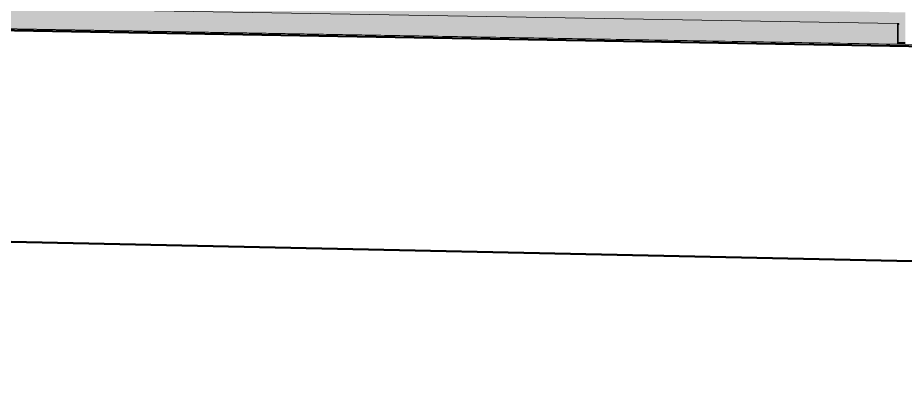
# Model space of a CAD drawing. Header units: inches. Extents: x 31155.6 to 31160.43, y 58.98 to 66.18.
# Drawn here: x 31159.46048 to 31159.4875, y 65.96095 to 65.9723 of the extents above; entities that cross this region are included whole.
import ezdxf

# ---------------------------------------------------------------- set-up
doc = ezdxf.new("R2010")
doc.units = ezdxf.units.IN
doc.header["$MEASUREMENT"] = 0
doc.linetypes.add('Hidden', pattern=[0.28125, 0.1875, -0.09375])
for name, color, linetype, lineweight in [('A-GLAZ-CWMG', 51, 'Continuous', 9), ('A-PROP-SBCK', 71, 'Hidden', 50), ('C-TOPO', 7, 'Continuous', 9)]:
    doc.layers.add(name, color=color, linetype=linetype, lineweight=lineweight)

msp = doc.modelspace()

# ---------------------------------------------------------------- hatches: boundary and pattern name
at = {"layer": 'A-GLAZ-CWMG'}
for points in [[(31159.487495, 65.971548), (31159.487495, 65.972463), (31159.446178, 65.97316), (31159.446178, 65.972828), (31159.487279, 65.972097), (31159.487279, 65.971552)], [(31159.48726, 65.971495), (31159.48726, 65.972124), (31159.44547, 65.972838), (31159.44547, 65.972226), (31159.48535, 65.971528)], [(31159.48726, 65.971495), (31159.487281, 65.971523), (31159.48726, 65.971884)]]:
    msp.add_hatch(color=256, dxfattribs=at).paths.add_polyline_path(points, flags=0)

# ---------------------------------------------------------------- linework, layer by layer
for p, q in [((31159.44547, 65.972838), (31159.48726, 65.972124)), ((31159.44547, 65.972226), (31159.48726, 65.971495)), ((31159.48726, 65.972126), (31159.487302, 65.972125)), ((31159.487302, 65.972125), (31159.48726, 65.972124)), ((31159.48726, 65.972124), (31159.48726, 65.971495)), ((31159.487281, 65.972097), (31159.487302, 65.972098)), ((31159.487281, 65.971523), (31159.487281, 65.972097)), ((31159.487302, 65.972098), (31159.487302, 65.972125)), ((31159.48726, 65.971495), (31159.487496, 65.971501)), ((31159.487278, 65.971552), (31159.487495, 65.971548)), ((31159.487496, 65.971528), (31159.487281, 65.971523))]:
    msp.add_line(p, q, dxfattribs=at)
at = {"layer": 'A-PROP-SBCK', "linetype": 'Continuous'}
for p, q in [((31160.42874, 65.954946), (31159.310129, 65.974543)), ((31160.427861, 65.944627), (31159.310628, 65.96869))]:
    msp.add_line(p, q, dxfattribs=at)
at = {"layer": 'C-TOPO'}
for p, q in [((31159.902862, 65.964217), (31159.358659, 65.973735)), ((31159.358659, 65.973735), (31159.902862, 65.964217))]:
    msp.add_line(p, q, dxfattribs=at)

doc.saveas('drawing.dxf')
